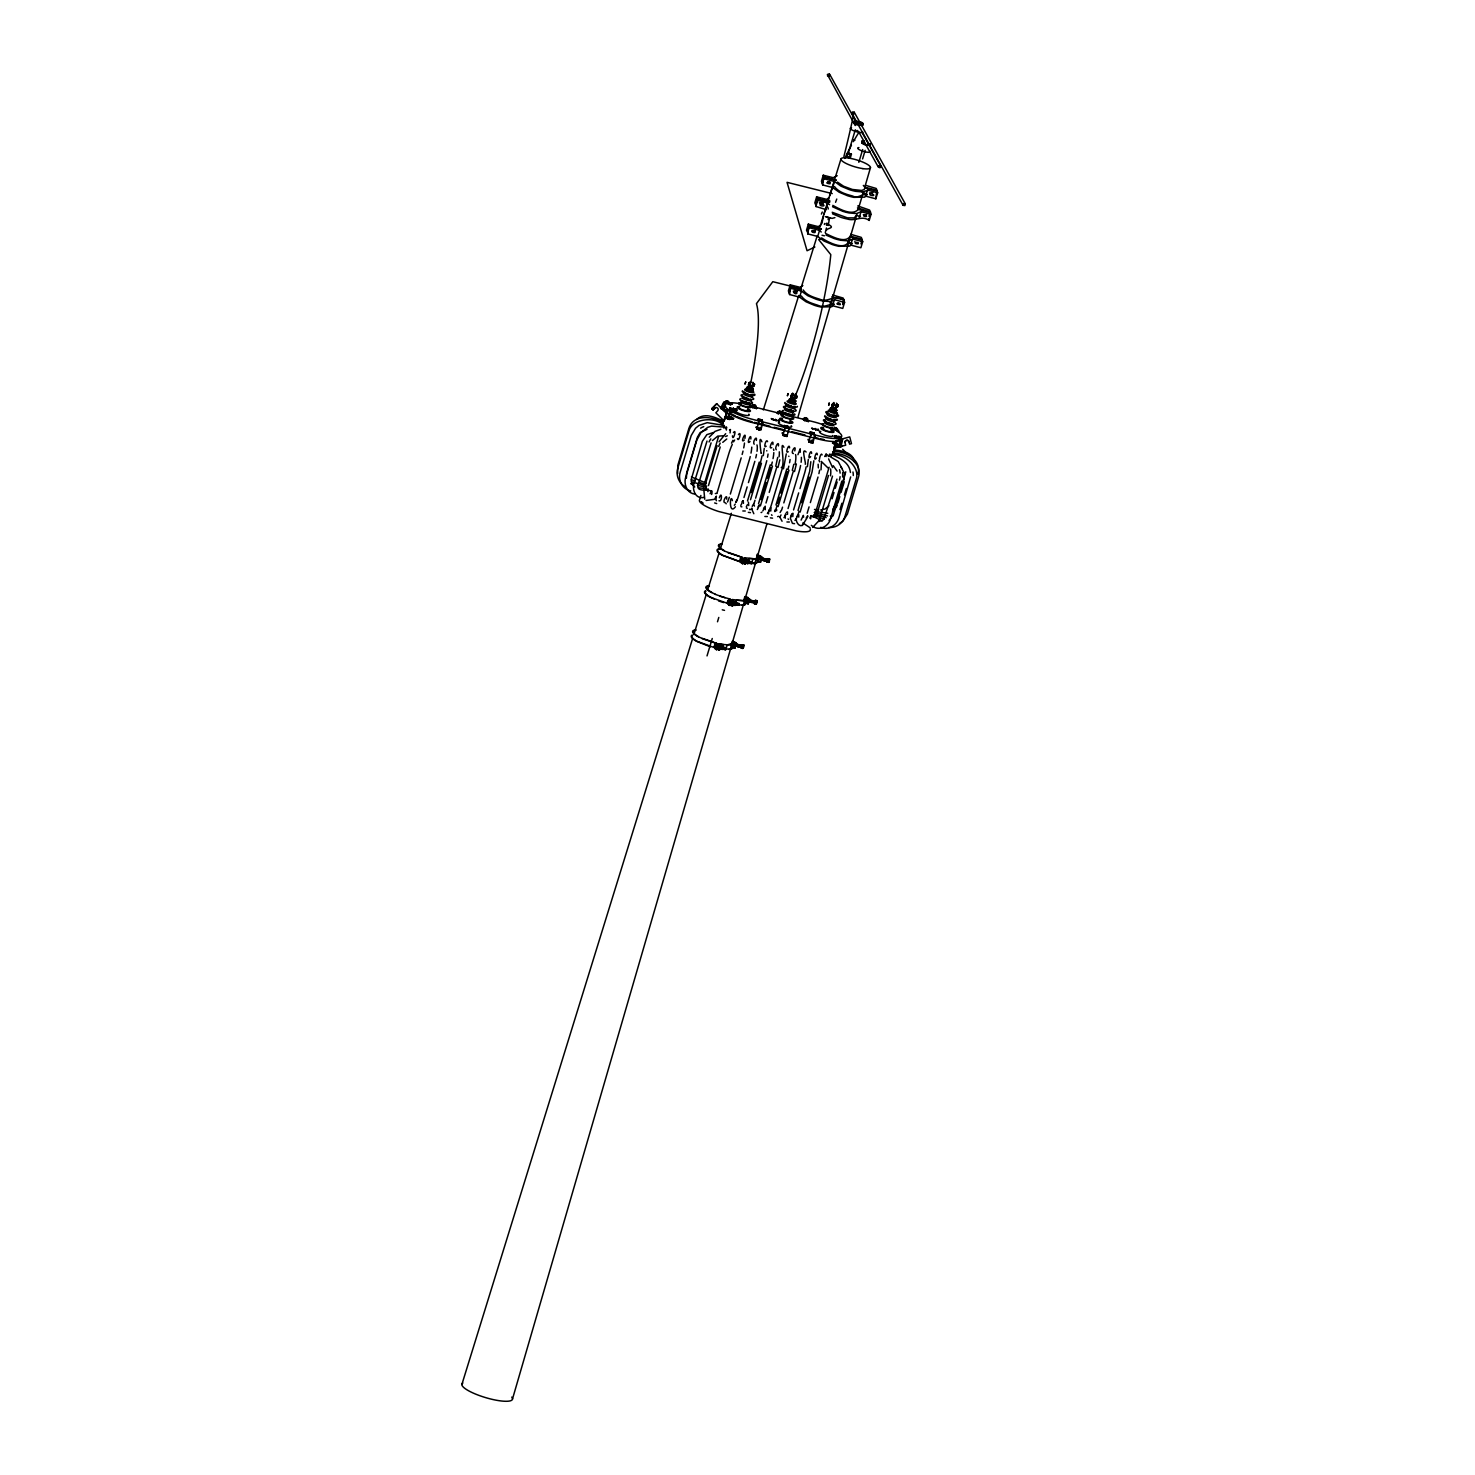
<?xml version="1.0" encoding="UTF-8"?>
<svg xmlns="http://www.w3.org/2000/svg" width="1475" height="1475" viewBox="0 0 1475 1475"><rect width="100%" height="100%" fill="white"/><g stroke="black" fill="none" stroke-linecap="round" stroke-linejoin="round"><path stroke-width="1.5" d="M807.876 516.674L807.636 515.697L806.198 518.057M818.33 467.888L818.127 464.238M821.409 214.059L822.276 212.031M821.446 462.597L821.022 469.824M826.387 225.03L826.682 224.643M828.415 218.005L828.12 219.572M848.291 153.197L851.425 154.193L850.319 157.88L846.558 156.682L847.664 152.994L850.798 153.99L848.291 153.197L855.316 129.782M748.894 382.984L750.296 382.67L749.355 385.989L748.433 384.643M748.433 385.749L749.355 382.431M752.877 383.316L753.799 383.555L752.877 386.856L751.955 386.634L752.803 384.33M752.877 386.856L753.799 383.555M842.631 477.052L842.686 472.608M715.283 646.4C715.891 644.114 715.965 649.701 715.449 644.944L713.937 646.953L716.684 649.737L718.767 643.874L720.722 647.101M716.315 646.271C716.223 649.018 714.951 645.773 715.062 645.386L714.601 644.759M715.854 646.732L716.776 647.802M716.186 647.617L715.799 647.046M716.481 645.976L716.481 647.193L716.758 645.903M717.108 647.783L716.444 647.341M717.274 646.769L717.458 647.894L716.776 646.935M718.472 647.967L717.883 647.175M719.339 647.451L717.975 645.903L717.753 647.47M718.233 648.06L719.487 646.105M719.818 647.322C722.234 649.479 716.758 647.525 718.141 646.142M718.823 646.64L718.602 647.654L718.436 646.234M718.638 648.207L719.597 647.488M719.284 646.308L718.897 648.06M720.187 647.636L719.099 647.875M722.897 425.593C717.772 416.503 691.369 417.517 688.696 431.88L677.707 468.497C675.679 475.429 678.924 483.228 685.211 486.75M719.597 647.543L720.279 646.437M720.851 648.668L721.404 647.396M720.113 647.838L721.275 648.76L721.939 646.788C726.474 647.248 721.92 649.94 724.538 647.654M722.99 647.838L719.136 646.622M721.201 648.723L723.285 648.963L721.883 648.023M722.271 648.539L722.252 647.599M723.967 647.47L722.16 646.824L722.4 647.746M722.197 648.908C723.303 644.483 721.994 651.286 721.238 648.41M722.695 648.465C724.741 647.009 722.381 650.53 722.639 646.953M722.879 648.355L723.063 647.046M724.17 648.834C726.253 647.857 722.547 650.788 723.414 647.931M724.133 647.691L725.092 649.608L725.663 647.728M725.036 649.572L723.875 648.853M724.317 649.387L724.704 647.396M726.087 648.963L725.128 647.488L724.52 648.226M725.866 649.479L724.926 649.221M724.999 648.834L725.184 647.525L724.686 648.687M725.184 649.572L726.198 648.521M725.239 647.746L725.423 648.926M728.392 602.132L729.314 601.394L727.857 600.528L727.193 602.74L729.959 605.524L728.171 603.902L728.963 598.924L728.152 603.883M729.959 602.408L728.779 602.372M730.531 602.538L729.867 603.496L729.535 602.298M729.461 602.574L727.857 600.528M732.116 603.33C732.577 600.196 730.217 605.1 729.148 601.947M730.899 602.906L729.609 603.128L730.014 601.505M730.457 601.984L730.236 603.552M731.139 602.113L731.084 603.183L731.6 601.745M731.692 602.519L731.231 603.754M732.227 602.925C732.614 599.458 732.19 605.819 733.739 603.883M732.964 604.326L733.517 604.105M733.149 602.703L733.942 601.431L732.651 606.022M733.075 603.109L732.817 602.132L733.942 603.293M737.832 605.156C738.533 600.528 730.623 606.409 736.191 601.911L735.564 604.603L734.697 603.957L735.546 605.34L736.302 602.796L735.214 602.556L734.624 604.51L734.366 603.386M733.997 602.888L733.186 602.095L731.913 605.912M734.697 602.943L734.55 603.699M735.841 603.515L735.14 604.51L736.191 601.911M735.343 604.289L735.675 603.459M738.053 646.603C737.629 643.192 738.477 647.82 735.914 643.764C735.546 647.47 740.985 647.525 738.643 644.667M735.988 646.142L736.154 643.911M735.398 604.529L736.523 603.662M735.933 645.497C736.099 645.331 736.338 645.331 736.265 644.981M737.998 603.515C737.518 606.852 735.324 602.814 739.159 603.478M737.021 646.363L736.302 645.368M737.574 644.87L736.836 646.234L737.463 644.391M736.707 644.815L738.496 644.649L738.588 646.253M738.201 604.105L737.168 605.082L737.187 603.017M737.998 645.958L736.744 646.05L737.279 644.815M738.053 604.658L738.403 604.916M738.237 603.828L738.201 605.156M739.288 604.953L738.809 604.178M738.016 644.741L738.864 644.686C742.367 644.354 738.403 648.502 738.367 645.829M738.496 646.695L739.381 644.852L740.192 647.119M738.496 645.202L737.979 644.483M738.459 603.847L738.662 604.953L738.735 603.386M739.639 645.663L739.086 646.824M742.017 645.792C739.159 647.507 739.731 644.649 738.293 646.529M740.118 647.064L740.173 645.257L741.206 646.511M739.676 645.46L739.86 646.695M741.058 561.403L741.04 559.947M739.971 646.456L741.778 646.972M742.017 561.164L741.132 561.44L741.427 559.799M740.432 646.29L741.556 647.212L741.925 646.124M740.911 560.371L741.556 561.533L741.925 559.541M740.671 645.423L740.561 647.156M745.428 562.657L746.534 560.942L744.58 557.882L742.589 563.763L739.731 560.961L740.395 558.767L742.146 559.615L741.814 561.385M741.353 645.903L743.824 644.907L742.644 647.599C739.86 648.816 742.349 643.874 741.372 646.271M743.271 560.611L743.142 561.772M742.515 561.09C742.257 560.795 744.34 559.928 744.986 561.828M742.017 645.976L740.634 645.091L741.704 646.124M743.547 560.463L742.902 561.791M745.299 561.809L743.695 561.182M745.225 561.035L746.221 560.131M746.184 562.233L745.723 561.164M746.055 562.344L746.184 560.482L745.207 562.012M748.046 562.325L747.327 561.717M748.433 561.957L747.456 560.777M747.346 561.514L748.71 560.15L748.913 561.293M749.06 561.237L748.507 562.934L748.821 561.035C745.041 559.597 747.843 566.216 748.526 562.215M747.954 560.832L748.894 562.51M749.872 601.21C747.29 602.482 750.535 599.864 748.802 600.325C750.591 602.095 749.908 601.929 748.894 599.735M749.374 562.418L748.784 562.325M749.355 562.676L750.13 563.413M749.577 561.237L750.185 561.459M749.632 562.049C750.775 563.137 751.162 562.676 756.767 562.915M749.558 601.984C749.005 598.721 752.49 602.021 749.779 601.911M750.406 600.952L749.282 599.514L749.263 601.192M750.332 561.662L749.779 563.21L751.015 562.989M749.337 561.385L749.945 562.657M749.374 599.569L749.816 600.823M757.099 600.694L755.126 600.509L757.099 600.694L755.901 603.386C748.636 597.209 754.241 606.262 749.429 599.698M750.904 562.325L751.494 562.878M750.517 600.933L750.738 602.261L754.444 602.63M751.457 561.735L751.052 563.358M751.9 600.436L751.881 601.782M752.563 600.841L754.297 602.206M753.522 601.21C751.918 604.031 753.725 599.735 754.979 601.911M753.946 601.745C752.969 600.62 752.416 603.588 752.029 600.915M752.711 601.892L753.153 600.86L753.043 602.132M754.204 600.933L753.596 602.095L754.96 602.888M754.942 602.132L754.721 601.081L755.071 602.427M761.948 557.937C761.745 563.579 758.924 555.743 761.893 558.896M760.971 558.914C761.321 556.001 760.455 561.44 761.967 559.412M767.719 560.131C766.115 562.528 763.589 556.997 762.225 559.689M761.063 559.726L762.372 558.214M762.962 558.343L762.815 560.371L762.206 558.619M763.405 558.841L762.391 559.449M764.308 560.445C765.23 555.116 767.996 564.206 763.054 559.172M763.11 560.445L763.847 558.546M763.165 560.279C765.304 562.307 764.732 556.72 764.4 560.021M765.986 561.127C767.996 557.771 765.949 562.971 765.341 560.113M764.843 559.56C765.378 559.965 765.728 560.279 762.888 558.306M765.267 560.684L766.263 559.228M765.322 558.878L764.88 560.832L765.064 559.541M765.765 559.541L765.562 560.537M767.83 559.633L766.207 561.145M766.041 559.818L767.811 559.799M767.811 559.984L767.037 561.072L768.973 562.344L769.618 558.933L767.645 558.748L766.392 560.408M766.742 561.127L767.387 559.338L767.092 561.348M794.435 397.642L795.172 395.3L794.453 397.42M795.375 397.642L795.744 396.111M835.606 406.639L836.325 404.537L835.643 406.363M717.458 645.054C719.8 643.377 701.86 638.712 698.025 636.647A21.258 4.923 16.7 0 1 693.434 630.433L695.518 629.825M728.742 603.883L730.088 599.145L731.434 600.989M743.253 559.062C745.447 557.384 727.747 552.83 723.819 550.654A21.258 4.923 16.7 0 1 719.228 544.441L721.312 543.832M768.438 512.231L768.586 513.89M776.643 510.793L776.624 509.52M789.586 447.865C789.328 441.855 784.479 454.65 788.258 451.737M806.124 451.995C800.501 446.243 806.659 465.104 805.258 464.256M811.637 453.378C811.01 447.017 806.641 461.804 810.66 456.605M748.544 384.496L749.097 382.892M750.203 383.629L749.503 385.639L749.355 383.555M824.341 519.163L813.758 515.254L813.555 516.748M828.895 527.478C835.993 528.087 842.87 523.33 844.935 516.545L855.924 479.91C861.437 466.248 841.303 451.94 832.029 455.185M817.353 454.761C816.744 448.474 812.412 463.242 816.376 457.988M790.821 397.31L790.932 396.001C793.237 400.02 792.776 390.248 791.743 397.549L790.821 397.31L791.835 394.175L792.757 394.415L791.743 397.549M796.279 395.282L794.951 395.3L796.279 395.282L795.67 398.176L794.343 398.195L794.435 396.867M794.343 398.195L795.338 395.06M795.265 398.434L795.375 397.107M831.974 406.547L832.582 403.652L833.91 403.634C833.762 407.819 831.181 407.174 832.988 403.394M836.399 405.607L837.431 404.519C838.242 407.266 834.297 409.036 836.399 405.607L837.339 405.828L836.436 407.653M829.651 455.001L828.286 456.549M732.448 435.844C732.762 442.426 737.279 427.768 733.425 432.617M752.029 385.62L752.803 384.274M803.617 517.117L803.34 515.383L801.109 520.122M819.528 459.26C819.307 458.006 821.317 451.995 822.147 454.853M758.795 421.979L758.224 418.974L762.151 419.969L762.612 423.546M764.253 448.382L763.312 455.683M784.774 428.469L784.184 425.464L788.129 426.441L788.701 429.446M786.286 453.876L783.483 468.792M808.337 459.389L807.397 466.69M810.734 434.941L810.162 431.954L814.089 432.931L814.661 435.936M813.85 460.772L812.061 471.945L800.132 512.102M703.87 489.921L704.737 499.232M715.652 647.378L715.854 645.976M716.887 646.456L715.393 645.644M718.012 646.013L717.458 647.064L717.145 645.884M719.302 646.677L720.261 646.622M721.976 647.599L722.916 646.124L722.566 648.207M724.114 648.889L724.538 648.982M730.402 602.224L729.535 603.367M730.623 602.906L731.028 602.04M731.453 603.349L731.268 602.427M731.877 603.441C731.397 601.394 733.352 601.597 732.577 603.496M731.342 603.607L732.577 602.556M733.72 602.224L733.517 603.201M735.582 602.98L735.288 604.584M735.158 603.791L736.136 604.142M736.855 604.178L736.172 604.326M737.389 604.676L736.799 603.662M739.362 603.976L739.141 604.99M745.908 560.058L745.889 561.735L745.41 560.26M736.523 645.792L736.928 644.409M746.313 560.168L746.073 561.293L746 560.113M747.659 562.731L746.166 562.547L746.35 561.127M746.405 561.809L747.456 562.528M738.293 646.032L737.316 646.419M746.922 561.422L745.317 558.122M749.023 563.008L749.3 561.698M748.931 562.878L749.116 562.657M740.985 646.179L741.003 647.267L741.612 646.548M749.908 562.915L750.148 561.901M743.566 646.492L743.105 647.562L743.529 646.714M751.199 601.579C751.623 599.975 754.794 602.021 753.854 602.169M751.015 600.233C751.715 603.349 750.978 600.472 752.287 600.731M753.319 602.372L754.85 602.095M760.344 558.398L761.266 557.679L760.473 558.712M762.483 559.025L763.183 558.38L762.962 560.426M762.778 559.099L763.773 558.509M766.521 560.371L767.037 559.228M767.627 559.357L765.875 560.979L767.35 560.777M836.767 199.051L835.569 202.296M761.174 453.249C761.377 455.277 757.91 432.175 761.893 441.781M832.619 451.627C843.7 450.465 862.525 459.26 857.749 474.102M758.758 422.256L758.224 418.974M777.712 457.379L775.758 466.248M784.977 428.119L784.663 429.557M788.922 429.096L788.609 430.534M826.442 227.998L825.244 232.792M810.623 435.531L810.955 434.59M814.882 435.586L813.057 442.094M829.651 200.397L829.688 201.688L817.482 198.701L816.634 196.839L826.608 199.328L829.282 197.521M833.283 404.74C833.522 406.289 833.781 405.348 833.246 404.814M726.659 499.14C727.691 492.078 721.459 502.957 725.092 502.662M732.411 500.597C730.07 491.673 728.503 516.305 735.435 506.736M750.867 439.034C751.402 430.811 745.539 446.519 750.038 441.467M743.437 503.344L743.197 500.707M756.38 440.417C757.32 434.277 752.066 442.113 754.204 444.252M754.462 506.091L753.596 503.768M772.918 444.547C773.785 436.858 767.553 450.225 771.72 447.607M778.431 445.911C779.372 439.79 774.117 447.607 776.256 449.764M783.944 447.294C779.113 438.278 785.954 466.248 781.271 467.63M787.521 514.351L787.503 511.899L786.304 512.489M796.353 518.37C795.467 521.578 799.229 527.405 802.511 525.247M798.749 517.117L798.749 514.664M850.669 476.923L838.962 517.614C836.915 525.211 828.268 530.797 820.708 527.331M791.024 395.927L790.987 397.015L791.301 394.987M837.228 405.902L837.099 404.924M716.868 647.433L717.145 646.456M720.556 647.119L719.616 648.631M721.091 647.617L721.404 646.05L722.916 646.124M745.447 561.293L745.686 560.223L746.534 560.942M746.442 562.602L747.198 560.058L748.71 560.15M750.167 562.086L750.24 563.266M735.306 645.368L735.656 643.69L732.983 642.528L730.973 648.908L728.945 649.479M738.09 645.257L737.758 646.548M738.68 645.386L737.832 646.585M739.86 645.663L739.491 646.843M749.816 601.321L749.595 600.565M741.261 646.695L741.206 648.152L741.851 644.722M750.978 602.224L750.996 600.546M742.644 647.599L743.824 644.907M752.527 601.302L752.674 602.242M761.93 559.799L762.409 558.951M754.518 602.464L754.481 603.92L755.55 600.343M755.901 603.386L756.675 600.86M766.797 559.209L767.055 560.703M767.24 560.979L767 562.159L768.069 558.582M838.372 431.935L838.04 430.811L830.646 428.948M838.925 431.972L838.39 430.128L830.867 428.248M789.494 398.914L793.495 400.905L794.951 400.167M826.092 456.586L826.092 454.134L824.672 456.512M836.602 410.105L830.886 408.022M704.737 484.372L699.095 482.214M707.889 491.617L708.074 488.852L707.392 489.552M723.211 422.809C713.033 416.374 693.471 413.498 688.825 428.617L677.836 465.252L677.652 473.696M726.364 430.055L726.548 427.289L711.522 426.127L707.631 427.363L700.957 432.599L696.845 440.103L685.857 476.72C683.441 483.56 686.631 493.074 694.614 494.033M779.851 459.813L777.989 467.428M793.79 464.312L792.296 470.377M796.371 463.943L794.509 471.558M810.881 435.051L810.642 436.047M814.808 436.047L814.569 437.024M828.489 475.466L816.099 516.766M832.49 476.13L819.215 520.362L812.651 527.442M723.93 428.192L724.336 425.464L707.226 422.661L699.003 425.427L695.555 428.229L691.203 435.549L680.196 472.221C677.652 480.057 682.483 489.387 690.779 490.935M744.912 438.444C746.627 428.635 739.381 444.639 744.285 440.029M826.645 230.063C827.014 227.906 837.505 228.164 826.147 223.573M748.728 505.575L748.415 502.127M765.267 509.705L765.23 506.202L763.552 508.377M768.567 511.419L769.065 509.742M770.761 511.069L770.964 507.769L769.766 508.359M794.748 450.889C796.869 442.703 789.586 453.231 793.403 453.581M800.261 452.272L800.243 448.787L797.92 454.706M785.106 515.549L785.603 513.872M790.618 516.932L791.448 514.498M792.812 516.582L793.015 513.263L791.798 513.872M718.325 646.788L718.196 647.949M743.271 561.09L746.11 560.85M732.854 603.33L733.333 602.464M732.891 604.418L733.37 603.164L732.854 604.142M747.641 563.727L746.663 561.385M746.829 561.846L746.811 562.547M735.306 645.183L735.675 644.096M761.432 558.988L761.082 560.187M739.141 646.05L738.938 644.722M762.28 559.467L762.335 558.527M740.321 646.308L740.763 645.276M711.614 494.475C715.375 485.183 691.628 496.633 699.316 481.329L711.097 442.869M730.07 432.913L730.457 429.502L729.48 429.981M762.63 424.044L761.948 420.67M810.66 518.831L811.084 515.642L809.83 518.094M751.955 386.634L753.799 384.662M746.405 560.482L745.188 564.261L743.916 562.805M832.896 453.415C844.087 452.419 863.17 462.413 858.413 477.365L847.424 514.001L842.926 521.099L839.33 523.625M826.682 224.089L826.959 223.075M512.507 1398.964L755.44 563.303M756.73 558.878L767.018 523.514M797.864 417.388L856.993 214.004M832.785 205.375C839.441 209.063 852.495 216.272 858.192 209.45L863.428 191.898M864.7 187.473L870.49 167.578M722.529 407.395L720.593 408.52L726.106 410.732M726.161 409.958L722.123 408.335L723.948 402.767L730.475 404.777L732.393 403.652C725.718 403.247 726.013 398.176 728.429 402.601L727.212 402.472L728.687 401.753M726.161 401.089L726.05 400.702M727.249 400.831L725.792 401.55M724.704 410.843L726.142 410.197L723.395 410.308L724.704 410.843L724.336 409.663M728.576 401.366L728.429 402.601M700.883 495.471L699.574 499.822A23.158 5.365 16.7 0 0 718.675 511.493L796.611 530.963A23.158 5.365 16.7 0 0 810.181 528.898M703.501 486.768L718.509 436.692M722.437 423.638L723.746 419.287M727.341 418.033L724.76 416.54M704.773 486.142L717.145 445.69M714.785 408.151A2.028 1.936 -24.3 0 1 717.532 408.022A2.028 1.936 -24.3 0 1 717.753 410.677L715.854 412.797L724.17 420.965L726.345 413.148M725.884 416.614L728.115 410.622L735.988 411.599L733.407 410.105L727.636 410.253L724.17 420.965M730.475 404.777L732.393 403.652M729.59 410.087L730.955 409.312L732.337 411.101L729.848 410.511L735.988 411.599M729.83 419.472L729.793 418.255L729.83 419.472L727.341 418.882L729.609 412.539L731.397 411.285A26.292 6.103 16.7 0 0 753.209 419.527L819.731 436.158A26.292 6.103 16.7 0 0 836.528 430.737M729.848 409.239L729.848 410.511A26.292 6.103 16.7 0 1 740.321 403.726A4.775 1.106 16.7 0 1 741.188 403.486M730.623 410.345C733.425 411.267 728.207 410.658 730.955 409.312M708.461 485.607L720.206 446.999M728.724 419.398L729.074 418.144M731.231 411.027L732.596 410.253M735.785 412.299L730.457 412.281L728.447 418.107L733.333 419.158L730.973 416.964L733.868 418.476M749.466 386.892L750.683 382.836M753.264 383.482L751.513 386.782M752.748 405.459L755.513 405.256L755.44 406.51L752.748 405.459L755.44 406.51M752.932 405.883L753.006 404.629M755.587 406.307L756.491 408.593L752.545 407.616L751.9 405.09L751.199 406.455M802.842 285.523L800.169 287.33L790.213 284.841L788.388 290.888L789.586 294.539L799.597 297.157L806.069 301.803L814.329 305.288A12.962 3.005 16.7 0 0 820.837 307.003L831.789 306.745L834.573 299.757L844.585 302.375L842.778 308.423L832.767 305.804M820.948 224.845L818.275 226.634L808.318 224.145L806.512 230.192L807.36 232.073M816.634 196.839L814.827 202.886L815.675 204.748L817.482 198.701M823.271 175.212L821.446 181.259L822.294 183.14L824.119 177.092L823.271 175.212L833.228 177.701L837.21 175.709M754.352 406.233L753.375 405.754L755.698 405.662M789.014 292.751L791.043 286.703L790.213 284.841M808.318 224.145L809.167 226.025L807.692 233.861L817.703 236.461L824.175 241.126L832.435 244.61A12.962 3.005 16.7 0 0 838.962 246.307L849.913 246.067L852.697 239.079L862.709 241.697L860.884 247.745L850.891 245.127M829.669 202.149L817.279 198.701L816.025 206.537L826.572 209.745M836.214 180.3L823.898 177.092L822.091 183.121L822.644 184.928L832.656 187.546L839.128 192.192L847.388 195.677A12.962 3.005 16.7 0 0 853.914 197.373L864.866 197.134L867.65 190.146L877.662 192.764L875.837 198.812L865.825 196.193M789.586 294.539L790.84 286.703L801.091 289.377M807.692 233.861L808.945 226.007L821.262 229.233M816.025 206.537L817.279 198.701M822.644 184.928L823.898 177.092M730.328 494.07L741.188 457.858M758.611 422.864L756.97 428.727L759.035 429.428L758.003 428.985M759.736 419.508L762.428 420.559L761.008 421.297L759.736 419.508L762.243 420.135M760.233 427.178L760.989 430.036L757.062 429.041L756.085 426.902L757.154 429.133L759.662 429.76L759.699 428.58L759.662 429.76M759.478 420.357L761.801 420.246L760.805 419.785M758.5 429.667L759.902 428.985M762.151 419.969L760.639 420.467M799.597 297.157L801.404 291.11L791.393 288.492M817.703 236.461L819.528 230.413L809.517 227.814M826.018 209.155L827.844 203.107L817.832 200.489M832.656 187.546L834.463 181.499L824.451 178.881M761.118 429.114L762.538 423.841M857.915 124.84C850.909 124.767 856.44 116.986 858.284 123.605L859.077 125.154M854.043 122.812L854.652 121.079M854.357 123.181L854.375 121.282M855.205 120.968L854.007 122.499M854.965 123.587L854.726 121.946M855.647 122.222L856.016 120.987M855.795 124.029L855.334 122.37M743.972 497.536L747.161 486.879M748.433 482.62L754.831 461.325M856.625 122.351L856.993 121.116M856.809 124.453L856.164 122.794M847.277 157.327L847.664 152.994M849.158 157.936L850.264 154.248L851.425 154.193M860.367 122.056C866.415 123.365 859.464 126.537 859.261 121.669L860.017 123.292L858.892 122.904M759.238 462.117L747.493 500.965M861.013 123.716L861.382 122.48M860.183 125.393L861.529 124.287M751.402 492.521L760.344 462.708A13.607 2.618 -76 0 0 762.022 455.867M861.16 125.522L862.82 123.328M861.972 125.541L862.893 124.213M750.517 499.712L761.45 463.298M862.525 125.43L863.133 123.697M778.708 411.949L781.473 411.728L781.418 413L778.911 412.373L780.128 411.212M778.911 412.373L778.966 411.101M707.023 655.914L712.259 638.491M717.495 621.786L718.804 617.435M780.257 412.889L781.658 412.152M866.452 144.919C862.746 145.472 859.151 139.867 864.553 140.918M861.732 142.946L862.027 140.844M755.624 498.163L765.857 464.09A13.607 2.618 -76 0 0 766.779 460.679M781.473 411.728L781.418 413M862.322 143.352L862.101 141.711M863.152 143.794L862.691 142.135M858.837 162.324L862.672 149.547M864.166 144.218L863.52 142.559M718.122 645.11C715.209 639.32 712.241 649.092 716.684 649.737M719.911 548.516L717.827 549.124A21.258 4.923 16.7 0 0 722.418 555.337L740.008 561.809L741.427 557.144L743.953 559.228M865.29 144.605L864.534 142.983M692.715 635.356A20.484 4.738 16.7 0 0 697.14 641.348L714.711 647.746L716.112 643.063M705.29 590.885A21.258 4.923 16.7 0 0 709.881 597.098L727.968 603.515L730.088 599.145M717.735 550.415A20.484 4.738 16.7 0 0 722.934 555.356L740.505 561.754L741.98 557.108M714.914 648.115L716.315 643.45M742.478 563.745L740.708 562.141L742.109 557.458M713.937 646.953L715.191 647.912L715.91 645.589M728.134 603.57L729.166 601.321M739.731 560.961L740.985 561.938L741.704 559.597L740.395 558.767M770.245 464.865L758.519 503.712M715.467 648.097L716.887 643.413M862.598 158.931L865.18 150.339M791.411 397.476L792.628 393.419M761.137 499.527L766.244 482.491M767.535 478.232L770.724 467.593M715.633 649.111L717.385 645.589M730.66 601.376L729.388 605.34M741.427 563.118L743.197 559.597M794.103 398.969L791.872 398.49L793.108 394.489M730.107 605.451L732.043 599.643L733.241 601.265M784.792 428.211L784.184 425.464M772.476 466.045L760.399 505.925M868.535 145.287L868.904 144.052C872.02 143.112 869.549 146.468 867.558 145.158M869.328 145.287L869.697 144.071M784.571 429.354L782.93 435.217L784.092 435.309M785.696 425.998L788.388 427.031L786.986 427.787L785.696 425.998L788.203 426.625M869.881 145.195L870.25 143.978M720.703 645.718L719.302 650.291L719.56 646.714M745.115 564.317L745.723 560.334M783.354 434.848L785.64 436.25L783.17 434.443L784.331 434.535M794.472 399.19L795.689 395.134M788.129 426.441L786.488 427.105L786.857 426.091M784.7 435.383L784.368 435.936M786.986 427.787L787.134 426.717M718.528 650.106L717.403 648.428L721.828 649.184L723.229 644.501L730.973 645.073L733.665 642.842M748.083 561.643L749.023 558.527L756.159 558.822L758.924 556.517L761.377 557.015L759.975 561.698M766.004 503.03L767.922 496.651M769.212 492.392L776.864 466.837M788.498 430.331L786.968 436.526L783.041 435.531L782.266 432.673L783.243 434.83M751.31 563.727L753.043 558.914M821.557 237.899C828.342 242.49 847.738 252.52 849.25 238.71M782.377 468.22L771.517 504.413A13.607 2.618 -76 0 1 770.485 507.566M743.935 599.698L744.857 596.582L747.843 597.43L748.839 598.776L747.438 603.459L745.41 603.017L746.811 598.334L749.706 599.163L748.304 603.847L745.778 603.275M754.758 563.505L757.394 554.821L758.353 555.208M859.206 217.802L861.013 211.755L871.024 214.373L869.217 220.42C861.769 215 855.168 221.674 847.277 219.001A12.962 3.005 16.7 0 1 840.768 217.286L832.49 213.801M731.877 642.51L731.084 645.681L732.577 641.017L736.431 643.395L735.029 648.06L732.43 647.488M744.359 601.45L745.612 596.73L749.706 599.163M758.943 557.2L757.542 561.883L760.823 562.086L762.243 557.403L758.371 555.024L756.952 559.892L757.283 554.194M744.414 601.653L745.834 596.803M742.22 605.266L744.23 604.676L746.811 598.334M757.228 561.348L758.722 556.628M730.973 648.908L732.928 642.602M745.483 602.095L746.203 598.389M732.135 647.23L733.536 642.547L735.582 643.008L734.163 647.691L731.618 647.193M757.929 561.237L759.33 556.573M733.905 642.823L731.655 649.147L718.362 648.742M747.18 598.61L744.93 604.934L735.085 604.971L736.504 600.288L743.621 600.583L746.424 598.979M758.058 561.533L759.717 556.831L762.243 557.403M746.866 601.579L747.751 598.592L748.397 599.458L746.903 598.408M775.997 505.003L786.783 468.995M777.675 503.657L779.593 497.278M780.865 493.019L787.263 471.723M778.081 506.589L788.996 470.175M804.686 418.439L806.087 417.702L807.378 419.49L804.871 418.863L807.378 419.49M804.871 418.863L804.944 417.591M807.36 419.582L808.411 421.573L804.483 420.578L803.912 418.144L803.23 419.637M806.217 419.379L807.636 418.642M842.778 303.961L843.995 299.923L843.147 298.061L832.564 294.963M860.939 243.928L862.138 239.89L849.858 236.682M869.217 215.958L870.434 211.921L869.586 210.058L857.712 205.928M842.815 304.606L844.032 300.587C834.463 292.511 829.3 303.629 819.307 299.075C813.499 297.249 806.641 295.295 803.138 289.911M869.254 216.604L870.471 212.584L858.192 209.45M876.482 192.985L875.837 198.812M783.815 502.901L793.403 470.967M810.162 431.954L810.752 434.701M788.056 508.543L798.915 472.332A13.607 2.618 -76 0 0 800.593 465.51M808.908 441.689L810.549 435.826M811.674 432.488L812.946 434.258L814.366 433.521L811.674 432.488L814.182 433.115M810.439 442.629L811.822 441.965L809.093 442.113L808.245 439.163L809.001 442.021L812.928 442.998L812.172 440.14L812.928 442.998M811.6 442.74L811.637 441.541M814.089 432.931L814.108 434.369M793.568 509.926L798.676 492.89M799.966 488.631L804.428 473.715A13.607 2.618 -76 0 0 806.106 466.874M798.03 510.498L809.664 471.428L810.826 461.693M801.644 502.772L809.296 477.218M834.832 407.801L833.025 407.708L834.26 403.726M835.643 408.409L836.841 404.371M807.157 513.263L809.074 506.865M810.347 502.606L818.017 477.052M835.034 428.322L837.265 429.76C837.689 426.644 832.195 428.598 837.523 428.912M835.883 427.953L837.265 429.76M835.256 429.151L836.417 428.838M837.358 444.971L836.03 446.003L838.556 446.667L840.326 439.716L834.463 436.194L836.178 435.77L842.668 438.997L841.248 445.542L839.533 445.948L840.953 439.402L834.463 436.194M832.84 443.256L840.603 445.284L832.84 443.256L839.976 446.925L841.69 446.519L841.248 445.542M834.242 436.895L836.178 435.77M834.555 442.832L841.69 446.519M836.196 440.564L833.91 448.16L845.71 445.21L844.972 442.408A2.01 1.917 -24.3 0 1 846.632 440.251A2.01 1.917 -24.3 0 1 848.918 441.615L849.6 444.159L851.481 443.662L849.729 436.913L836.196 440.564L834.002 448.363M813.868 516.822L814.661 514.203L826.166 517.651M832.564 454.466L833.117 452.641M814.089 517.301L829.116 467.243M833.025 454.171L836.952 441.117M838.685 436.397L838.538 437.633L838.685 436.397L841.211 437.061L839.847 438.167L841.322 437.448M836.03 446.003L836.159 444.823M841.063 438.296C836.804 436.028 841.69 439.753 839.883 436.526M837.284 446.335L838.777 445.892M839.976 446.925L841.912 445.8M841.1 443.588L841.893 439.034L835.956 436.489M836.97 479.098L823.824 519.347L822.183 520.749L811.084 515.642M832.103 498.827L834.002 492.502M835.274 488.299L837.155 481.975M841.819 481.145L830.849 517.743C829.171 526.575 818.422 532.051 811.324 525.321M845.783 471.816L836.749 501.961L832.73 509.539M837.911 502.938L839.81 496.614M841.082 492.41L844.235 481.883M840.013 509.576L841.912 503.252M844.438 494.844L846.337 488.52M461.878 1384.453L692.568 638.675M693.932 634.287L706.193 594.683M707.539 590.295L719.118 552.885M720.482 548.497L731.36 513.282M763.349 409.902L798.731 295.498M800.778 288.897L817.113 236.111M819.16 229.51L840.934 159.116M722.639 424.284L723.266 422.532M791.854 396.222L792.757 394.415M833.91 403.634L832.084 405.219M777.159 412.945L778.523 414.106L777.878 411.58L777.251 413.148M781.086 413.922L781.805 412.558L782.672 414.364M829.743 75.502L829.134 73.842L827.364 74.506L855.205 125.541M710.102 493.719L711.835 490.862M831.181 456.236L832.232 453.692M716.131 496.467L714.527 499.324L706.101 500.467M746.405 561.754L745.631 562.768M747.419 562.288L748.286 562.381M733.554 603.883L734.863 604.363M751.254 563.137L751.513 561.828M737.445 604.621L737.611 603.662M763.276 559.652L763.847 560.629M750.701 601.026L751.771 600.436M735.97 644.907L735.232 644.003M750.111 600.343L750.757 601.413M735.288 646.179L736.007 645.312M751.937 601.671L752.342 602.593M753.117 601.947L754.131 602.611M756.454 602.04L756.362 603.349L756.693 601.653M735.712 502.311L736.689 500.099M752.25 506.441L752.877 504.856M719.321 497.776C722.049 489.755 722.363 502.551 718.97 500.763M812.983 517.006L813.758 515.254M705.363 484.832L705.861 483.597M707.023 441.043L694.522 481.551C691.48 488.557 694.965 499.767 704.349 497.333M751.383 406.399L752.545 407.616M834.905 217.636L832.121 218.374L825.484 216.714M836.159 507.64L837.284 505.04M796.869 516.692L797.551 515.291M758.039 506.994L758.74 505.612M741.464 560.039L742.497 559.633M743.99 561.957L742.939 561.182M744.359 560.26L743.787 561.367M728.521 601.726L729.609 601.579M746.553 561.182L747.807 561.237M746.553 563.487L746.958 561.035M774.578 511.124L775.278 509.742M733.849 603.939L734.034 605.248L735.085 603.994M780.091 512.507L781.142 510.645M720.427 648.558L722.234 648.299M760.381 559.873L761.45 560.223M763.331 560.537L762.28 560.076L763.81 559.984M763.017 558.988L760.289 556.831M765.875 560.445L764.806 560.869M768.696 560.205L769.618 558.933M754.628 601.192L754.905 602.869M807.083 517.872L802.234 525.524M725.571 428.598L726.548 427.289M731.526 443.127L732.928 440.306M803.414 419.121L804.483 420.578M779.796 517.338L781.031 514.922M741.851 502.108L742.902 500.744M738.403 434.646C741.943 429.76 738.957 443.108 737.389 438.61M796.537 398.232L797.016 395.853L796.371 398.324M832.803 403.708L832.158 406.233L832.859 403.8M749.245 562.768L748.489 562.657M751.494 563.597L747.622 563.192M763.589 558.582L764.972 558.767M764.714 558.951L765.967 559.154L764.677 558.693M720.593 648.447L722.271 649.553M721.441 648.631L720.759 649.461M750.277 602.132L752.158 602.482M740.579 646.898L739.897 647.046M719.007 441.799L725.682 433.687M833.854 408.077L833.025 407.708M824.691 223.463L824.378 224.477M867.65 190.146L863.115 191.953L855.721 191.344A12.962 3.005 16.7 0 1 849.213 189.63L840.934 186.145L834.463 181.499M861.013 211.755L856.496 213.562L849.102 212.953A12.962 3.005 16.7 0 1 842.575 211.238L832.545 206.758M852.697 239.079L848.162 240.886L840.768 240.259A12.962 3.005 16.7 0 1 834.26 238.563L825.982 235.078M834.573 299.757L830.056 301.564L822.663 300.955A12.962 3.005 16.7 0 1 816.136 299.241L807.876 295.756L801.404 291.11M811.822 230.782C821.575 234.046 805.811 232.073 815.269 230.801M815.103 230.874L812.485 230.93M744.23 604.676L745.004 603.644M733.149 643.192L727.23 644.907L725.829 649.59L721.828 649.184M807.47 419.896L808.411 421.573M715.301 493.553L716.518 493.48M766.207 446.224C762.888 449.156 766.318 437.559 767.59 441.652M709.254 437.208L714.951 431.419L720.851 429.317M712.425 440.564L717.717 436.121L723.893 435.789M722.75 442.352L726.751 438.997M748.415 561.274L749.447 561.385M761.395 558.306L763.054 558.564M729.092 603.275L728.963 603.257M828.71 405.33L829.263 402.859L828.637 405.33M828.932 505.796L825.06 509.041L820.635 510M716.739 403.708L711.761 408.778L716.739 403.708L726.438 413.35M714.803 408.151L713.089 410.087L714.896 408.354M745.281 511.014L742.81 510.977M767.332 516.527L764.861 516.49M789.383 522.021L786.913 521.984M747.733 387.261L746.534 387.741L749.65 389.326L753.393 389.603L747.032 387.335L753.024 388.958M832.545 511.512L834.573 509.797M741.87 506.865L740.874 506.626M747.383 508.248L746.387 508.008M829.024 520.546L833.412 514.83L844.161 479.025L844.53 473.567L840.99 466.985M716.703 503.565L714.638 502.957M725.202 401.772L726.954 401.458M696.642 419.472C704.091 412.281 714.693 417.075 722.529 420.707M791.835 394.175L792.352 394.655M836.509 404.279L837.431 404.519M829.909 182.144C820.764 182.587 835.809 185.463 827.752 182.218M829.3 76.018L827.475 75.778M790.416 398.932C784.442 400.887 805.995 403.265 790.158 398.748M831.328 407.985C826.977 409.054 839.386 412.687 836.122 409.386M795.504 401.458L795.32 400.444M836.675 410.677L835.587 409.091L831.568 408.151L834.168 408.741M814.882 247.007L807.065 250.75L787.042 182.328L832.232 193.612M750.498 512.655L748.323 512.36M772.55 518.168L770.374 517.854M794.582 523.68L792.425 523.367L790.434 518.444M822.349 520.638L818.68 521.449M727.765 402.343L727.286 401.938M762.446 560.334L762.096 560.021M769.212 559.892L768.807 561.459M715.338 647.433L716.537 647.672M721.644 646.751L721.828 645.884M740.044 644.944L738.975 644.833M721.939 544.109L719.911 544.699A20.484 4.738 16.7 0 0 724.336 550.673M718.509 549.382L720.519 548.792M708.793 585.612L706.691 586.202A21.258 4.923 16.7 0 0 711.282 592.415L715.652 594.333M709.401 585.87L707.392 586.46A20.484 4.738 16.7 0 0 711.817 592.434M696.126 630.102L694.117 630.673A20.484 4.738 16.7 0 0 698.542 636.665M744.598 557.771L756.767 559.099L759.459 556.849M732.079 599.532L744.248 600.86L746.94 598.629M729.848 604.105L735.435 605.229M718.804 643.764L723.229 644.501M821.298 238.895L818.662 239.577L830.794 254.64A116.949 22.494 -76 0 1 794.712 397.162M722.123 408.335L723.856 407.93L726.456 402.085M832.472 443.108L834.186 442.684M829.835 182.199L827.936 182.162M857.878 242.472C849.6 243.504 865.069 245.127 854.615 241.808M839.773 303.168C831.052 303.518 846.042 306.302 837.874 303.094M827.788 513.282L815.03 511.419M747.106 387.243L747.309 388.367M706.986 429.299L700.109 432.599L697.38 437.264L686.631 473.033L686.41 478.195M747.161 388.884C745.502 390.211 753.891 392.258 751.734 390.119M749.226 390.746C741.556 387.925 753.153 394.341 751.457 391.059M780.754 412.742L779.943 412.262M857.731 130.63L856.735 130.537M847.424 156.811L849.6 157.733M773.453 419.066L771.591 419.306L774.43 420.154L771.222 418.513M830.333 516.213L832.933 515.844M789.752 400.518C787.466 401.993 798.233 404.371 794.195 401.587M830.904 409.755L831.255 410.88M789.733 398.895C789.309 399.946 787.429 401.108 791.337 402.306M846.558 156.682L847.701 156.645M713.439 432.525L706.838 434.646L702.358 441.32L691.13 479.817L691.886 484.15L694.762 486.99M835.2 415.323L833.781 415.212M747.29 388.663L746.073 388.921L746.885 389.787M701.27 501.703L702.967 503.141M829.614 217.599L828.212 225.491L826.479 224.421M751.42 387.409L749.964 386.505M790.028 401.495L788.83 401.624L794.398 403.081M831.181 410.714L829.983 410.843L835.551 412.299M831.9 408.003L830.148 408.317L831.31 409.46M831.144 409.571C825.908 410.05 839.773 414.143 835.348 410.806M727.581 416.743L730.973 416.964M724.557 417.259L730.752 417.665M733.333 419.158L727.341 418.882M837.081 445.1L837.855 445.616M814.477 509.447L818.717 509.815M785.438 426.847L787.521 427.584L786.488 427.105M836.233 429.502L835.551 428.985M723.524 409.128L724.723 409.276M838.427 437.227L839.644 437.374M835.919 445.598L837.118 445.745M699.15 487.856L705.843 488.594M751.42 389.75L753.19 389.75L752.785 388.699M786.747 426.257L787.152 426.367M744.064 562.731L755.366 563.763L758.058 561.533M719.671 644.04L723.58 644.759M867.927 143.923L868.904 144.052M824.433 235.779L822.017 235.262M754.628 405.385L754.407 405.348M733.02 599.827L733.942 601.431M833.559 449.875C841.653 450.631 852.716 452.143 854.597 461.841M697.38 485.367L705.861 487.027M791.393 410.05L789.549 409.608M750.13 391.004L752.969 391.004L751.494 389.806M792.702 398.232L791.872 398.49M820.174 438.702L824.046 439.532M767.645 558.748L769.194 559.08M768.198 559.467L769.747 559.818M767.922 560.887L769.471 561.237M767 562.159L768.973 562.344M747.198 560.058L748.286 560.297M748.562 562.454L747.475 562.215L747.622 559.91M746.977 563.321L748.065 563.561M755.661 601.247L757.21 601.579M755.384 602.648L756.933 602.998M754.905 603.773L756.454 604.123M754.481 603.92L756.03 604.271M734.679 601.818L735.748 602.077M727.193 602.74L728.521 603.552M734.458 605.082L735.546 605.34M734.034 605.248L735.103 605.487M728.908 604.879L730.309 605.027M735.066 642.326L736.007 642.787M733.628 642.621L736.431 643.395M742.386 645.46L743.935 645.81M742.128 646.88L743.677 647.23M741.63 647.986L743.179 648.336M741.206 648.152L742.755 648.502M719.966 645.497L719.523 644.096M721.404 646.05L722.492 646.29M792.204 402.417L794.324 401.864M833.357 411.636L835.477 411.101M732.448 641.183L735.582 643.008M814.218 512.599L827.53 515.9M853.619 140.014L854.873 140.328M824.119 177.092L836.343 180.153M867.079 194.313L862.303 192.266M870.434 211.921L857.491 207.846M809.167 226.025L821.409 229.067M849.858 236.184L862.101 239.245L861.271 237.364L850.669 234.285M848.033 242.232L852.126 243.246M793.919 286.961L772.808 281.688L756.435 303.666A105.333 20.373 -75.9 0 1 750.793 382.523M791.043 286.703L801.238 289.248M831.734 296.862L843.995 299.923M829.927 302.91L834.002 303.942M832.582 403.652L833.522 403.892M832.877 404.722L833.817 404.961M791.725 395.503L792.665 395.724M795.246 396.369L796.168 396.609M748.876 385.215L749.816 385.436M752.397 386.081L753.338 386.321M832.379 406.289L833.32 406.528M835.901 407.174L836.823 407.413M791.227 397.07L792.149 397.31M794.73 397.955L795.67 398.176M751.125 406.215L782.174 413.959M793.255 416.743L813.223 421.721A26.292 6.103 16.7 0 1 824.101 425.04M752.766 406.897L756.693 407.893M804.705 419.877L808.632 420.854M735.97 409.349L733.591 408.741L736.043 409.497M815.38 429.151L817.758 429.741M815.454 429.299L817.832 429.907M775.758 420.062L778.21 420.799M783.981 426.183L787.908 427.16L788.719 429.207M754.315 422.311L769.747 426.183M774.154 427.271L782.967 429.483M791.798 431.677L805.018 434.977M813.831 437.19L818.238 438.296M757.081 427.916L761.026 428.912M783.059 434.406L786.986 435.383M809.019 440.896L812.946 441.873M757.191 428.137L761.211 429.317M783.151 434.609L787.171 435.807M809.111 441.099L813.149 442.297M722.252 609.802L724.52 610.355M691.443 481.901L704.81 485.275M741.427 557.144L727.802 552.627M719.984 596.25L729.369 598.85M715.615 643.118L702.008 638.601M867.079 194.866C862.469 192.672 858.597 199.402 852.347 195.935C845.913 194.239 838.593 192.156 834.481 186.569M860.46 216.493L856.348 215.424L854.246 217.894L847.424 217.857L832.213 212.271M848.033 242.73L852.126 243.799M834.02 304.495C829.522 303.352 823.861 308.662 817.5 305.122C811.692 303.297 804.815 301.342 801.331 295.959M748.747 390.045L750.24 390.506M828.231 217.36L826.092 216.604M752.121 421.776L746.11 420.08A23.158 5.365 16.7 0 1 737.076 416.688M702.672 503.067L701.565 502.219M745.465 401.864L746.424 402.159M848.383 153.64L850.264 154.248M691.498 479.762L695.297 480.979M725.073 597.725L715.283 594.388M718.565 600.933L723.653 602.593M710.378 646.806L696.606 641.312A21.258 4.923 16.7 0 1 692.015 635.117M857.178 123.218L858.284 123.605M690.669 483.671L693.139 484.538M730.107 409.681L731.489 410.179M727.581 418.107L728.945 418.623L728.134 418.144M728.189 418.531L729.572 419.029M805.129 418.015L806.475 418.531M779.15 411.525L780.515 412.041M753.19 405.035L754.536 405.57M810.07 441.799L811.416 442.316M757.394 428.358L759.478 429.354M706.193 483.099L691.425 476.941M728.558 402.896L732.19 404.353M730.678 404.058L723.875 401.919L720.814 407.801M758.132 428.506L759.109 428.506M793.9 291.423L797.145 291.257M810.052 527.718L802.842 522.943M863.317 214.723C872.942 217.913 857.565 216.18 866.599 214.594M829.54 454.097C838.39 457.25 849.268 461.693 850.448 472.479M714.25 599.016L710.397 597.117A20.484 4.738 16.7 0 1 705.99 591.143M826.092 454.134L838.206 461.509L841.912 468.368M835.79 409.405L836.804 410.05M825.705 233.529C832.177 236.608 844.659 243.486 849.877 236.756M869.568 192.875C881.608 197.3 863.059 195.714 872.794 192.488M793.31 291.22L796.979 291.331M765.562 558.896L766.889 559.412M748.581 599.495L749.632 600.122M741.095 645.405L739.952 645.22M861.861 124.14L862.801 125.228M842.668 449.248L847.222 453.876M821.262 461.362L828.102 468.054M833.246 465.694L837.081 471.078M785.345 518.204L784.921 517.08M829.558 204.712L827.844 203.107M821.243 232.018L819.528 230.413M823.179 202.757C812.891 206.223 832.269 207.791 819.326 202.72M819.676 202.923L822.368 203.919L822.995 202.831M837.431 182.089L843.608 186.237L852.384 189.464L861.64 190.441L864.203 189.537L864.829 187.823L877.09 190.957L877.662 192.764M782.063 521.247L779.611 516.637M865.622 185.352L876.205 188.45L877.053 190.312L864.811 187.251L863.317 185.407M711.651 408.575L713.089 410.087M854.246 112.211L852.403 111.971L852.071 113.741L903.087 205.32L904.913 205.578L905.263 203.79L854.246 112.211L853.896 113.999L852.071 113.741M880.667 165.827C875.8 164.02 880.815 170.934 880.667 165.827L861.806 131.976M905.263 203.79L903.438 203.55L903.087 205.32M828.6 458.891L832.582 467.538M760.362 555.669L761.377 557.015M743.16 562.565L744.322 564.132M746.958 602.04L748.304 603.847M746.442 602.113L747.438 603.459M729.572 599.219L730.733 600.823M731.397 604.566L732.485 606.041L730.641 604.326M733.702 646.253L735.029 648.06M733.167 646.327L734.163 647.691M718.122 648.779L719.228 650.272M826.406 416.817L826.645 417.167A4.775 1.106 16.7 0 0 831.347 419.25M825.226 420.91L825.189 420.873A4.775 1.106 16.7 0 1 825.226 420.559M786.47 403.542L786.71 403.892A4.775 1.106 16.7 0 0 791.411 405.975M785.253 407.598L785.493 407.948A4.775 1.106 16.7 0 0 786.857 408.815M828.323 208.952L827.752 207.053M829.651 74.248L856.256 122.019M858.524 131.515L878.492 167.357M836.472 403.117L836.897 404.039M833.891 402.472L834.315 403.394M835.108 407.672L835.532 408.593M832.527 407.026L832.933 407.948M813.887 433.65L814.698 435.678M795.32 393.88L795.726 394.802M792.739 393.235L793.144 394.157M791.356 397.789L791.78 398.711M752.877 382.228L753.301 383.15M750.296 381.583L750.72 382.504M748.931 386.137L749.355 387.058M755.698 406.86L756.491 408.593M752.047 509.76L753.836 513.724M743.972 560.242L744.027 562.067M731.895 603.81L731.028 603.625M738.182 644.833L736.099 643.782M719.671 646.29L718.823 646.105M788.793 456.181L788.867 456.457M766.742 450.668L766.816 450.944M870.471 212.584L871.024 214.373M868.646 218.632L869.217 220.42M862.138 239.89L862.709 241.697M844.032 300.587L844.585 302.375M744.027 391.668L744.064 391.981A4.775 1.106 16.7 0 0 748.194 394.102M735.103 601.671L735.269 602.998M751.9 509.373L751.9 508.101A13.607 2.618 -76 0 1 750.849 509.391M821.87 223.407A78.747 17.516 -68.1 0 1 823.603 216.032M824.101 214.115A78.747 17.516 -68.1 0 1 825.17 210.206M829.595 195.935A78.747 17.516 -68.1 0 1 832.564 187.528M844.733 158.452A78.747 17.516 -68.1 0 1 851.444 145.195M853.38 141.655A78.747 17.516 -68.1 0 1 858.671 132.732M853.417 115.751A234.009 45.725 -75.3 0 1 843.884 156.553M729 413.553A26.292 6.103 16.7 0 0 752.305 422.569L818.828 439.2A26.292 6.103 16.7 0 0 840.603 438.223M725.7 411.193A26.292 6.103 16.7 0 1 725.737 406.344M735.49 415.95A23.158 5.365 16.7 0 1 731.379 413.774M845.083 442.611A2.01 1.917 -24.3 0 1 846.742 440.453A2.01 1.917 -24.3 0 1 849.01 441.836M832.379 423.731A4.775 1.106 16.7 0 1 827.807 422.532M826.793 422.09A4.775 1.106 16.7 0 1 825.428 421.223M832.822 424.302A4.775 1.106 16.7 0 1 832.269 425.685A4.775 1.106 16.7 0 1 826.074 423.933A4.775 1.106 16.7 0 1 825.539 422.237M832.822 435.512A6.988 1.623 16.7 0 1 824.58 435.07A6.988 1.623 16.7 0 1 820.819 431.364M831.365 429.723A6.988 1.623 16.7 0 1 832.398 432.47A6.988 1.623 16.7 0 1 822.515 429.723A6.988 1.623 16.7 0 1 823.216 427.437M832.693 427.75A4.775 1.106 16.7 0 1 827.733 426.994M826.59 426.588A4.775 1.106 16.7 0 1 824.765 425.685M831.144 430.35A4.775 1.106 16.7 0 1 830.333 431.659A4.775 1.106 16.7 0 1 824.138 429.833A4.775 1.106 16.7 0 1 823.88 428.211M835.127 419.656A4.775 1.106 16.7 0 1 833.596 419.674M834.039 420.246A4.775 1.106 16.7 0 1 833.43 421.647A4.775 1.106 16.7 0 1 827.18 419.84A4.775 1.106 16.7 0 1 826.885 418.181M836.749 415.139A4.775 1.106 16.7 0 1 832.564 415.212M831.365 414.844A4.775 1.106 16.7 0 1 827.862 413.111L827.622 412.76A4.775 1.106 16.7 0 1 828.028 412.281M835.366 416.282A4.775 1.106 16.7 0 1 834.537 417.591A4.775 1.106 16.7 0 1 828.36 415.766A4.775 1.106 16.7 0 1 828.102 414.143M837.265 414.401A6.674 1.549 16.7 0 1 836.509 416.356A6.674 1.549 16.7 0 1 827.844 413.903A6.674 1.549 16.7 0 1 827.106 411.525M835.624 411.691A4.775 1.106 16.7 0 1 835.919 413.553A4.775 1.106 16.7 0 1 828.95 411.341A4.775 1.106 16.7 0 1 831.07 410.253M836.897 419.048A6.674 1.549 16.7 0 1 830.96 419.601A6.674 1.549 16.7 0 1 825.041 415.71M835.68 423.104A6.674 1.549 16.7 0 1 828.913 423.399A6.674 1.549 16.7 0 1 824.672 419.619M833.67 421.868A6.674 1.549 16.7 0 1 834.85 422.495M834.463 427.16A6.674 1.549 16.7 0 1 827.696 427.455A6.674 1.549 16.7 0 1 823.456 423.675M792.573 415.876A4.775 1.106 16.7 0 1 787.318 415.673A4.775 1.106 16.7 0 1 783.87 413.074M791.19 425.722A6.988 1.623 16.7 0 1 784.276 426.127A6.988 1.623 16.7 0 1 779.648 422.145M790.213 420.486A6.988 1.623 16.7 0 1 791.245 423.251A6.988 1.623 16.7 0 1 781.363 420.504A6.988 1.623 16.7 0 1 782.063 418.218M791.946 418.07A4.775 1.106 16.7 0 1 787.761 418.126M786.562 417.775A4.775 1.106 16.7 0 1 783.059 416.042L782.819 415.692A4.775 1.106 16.7 0 1 783.225 415.212M789.992 421.113A4.775 1.106 16.7 0 1 789.162 422.44A4.775 1.106 16.7 0 1 782.967 420.615A4.775 1.106 16.7 0 1 782.709 418.974M792.905 413.645A4.775 1.106 16.7 0 1 787.779 413.719M786.636 413.313A4.775 1.106 16.7 0 1 784.829 412.41M792.425 410.456A4.775 1.106 16.7 0 1 787.853 409.257M785.235 407.579A4.775 1.106 16.7 0 1 785.29 407.284M795.744 409.829A6.674 1.549 16.7 0 1 792.757 411.027A4.775 1.106 16.7 0 1 792.278 412.41A4.775 1.106 16.7 0 1 786.028 410.622A4.775 1.106 16.7 0 1 785.733 408.962M794.085 406.971A4.775 1.106 16.7 0 1 793.495 408.372A4.775 1.106 16.7 0 1 787.244 406.565A4.775 1.106 16.7 0 1 786.949 404.906M795.172 406.381A4.775 1.106 16.7 0 1 793.642 406.399M794.453 402.472A4.775 1.106 16.7 0 1 794.748 404.316A4.775 1.106 16.7 0 1 787.797 402.122A4.775 1.106 16.7 0 1 789.918 401.034M797.385 406.307A6.674 1.549 16.7 0 1 790.176 406.086A6.674 1.549 16.7 0 1 785.106 402.435M792.757 411.027A6.674 1.549 16.7 0 1 784.405 408.096A6.674 1.549 16.7 0 1 785.917 406.381M793.716 408.593A6.674 1.549 16.7 0 1 794.896 409.22M794.527 413.885A6.674 1.549 16.7 0 1 787.742 414.18A6.674 1.549 16.7 0 1 783.52 410.4M792.462 417.333A6.674 1.549 16.7 0 1 789.033 418.9A6.674 1.549 16.7 0 1 781.031 414.862M749.927 402.896A4.775 1.106 16.7 0 1 741.999 400.481M750.111 404.168A4.775 1.106 16.7 0 1 745.188 404.132A4.775 1.106 16.7 0 1 741.28 401.477M748.858 414.162A6.988 1.623 16.7 0 1 742.478 414.659A6.988 1.623 16.7 0 1 736.467 410.603M747.972 408.925A6.988 1.623 16.7 0 1 748.655 411.599A6.988 1.623 16.7 0 1 738.772 408.759A6.988 1.623 16.7 0 1 739.823 406.584M749.466 406.289A4.775 1.106 16.7 0 1 745.742 406.584A4.775 1.106 16.7 0 1 740.432 404.132M747.309 409.312A4.775 1.106 16.7 0 1 744.598 410.419A4.775 1.106 16.7 0 1 739.473 407.45M748.175 398.471A4.775 1.106 16.7 0 1 744.746 397.31M743.861 396.867A4.775 1.106 16.7 0 1 742.865 396.038M750.443 399.375A4.775 1.106 16.7 0 1 747.401 400.352A4.775 1.106 16.7 0 1 742.57 397.402M753.172 394.452A4.775 1.106 16.7 0 1 750.535 394.655M751.531 395.245A4.775 1.106 16.7 0 1 751.217 396.72A4.775 1.106 16.7 0 1 744.967 394.987A4.775 1.106 16.7 0 1 744.377 393.253M754.518 394.12A6.674 1.549 16.7 0 1 748.581 394.673A6.674 1.549 16.7 0 1 742.681 390.783M752.029 390.82A4.775 1.106 16.7 0 1 752.324 392.663A4.775 1.106 16.7 0 1 745.354 390.469A4.775 1.106 16.7 0 1 747.475 389.382M753.301 398.176A6.674 1.549 16.7 0 1 746.534 398.471A6.674 1.549 16.7 0 1 742.294 394.692M751.291 396.941A6.674 1.549 16.7 0 1 752.471 397.568M751.254 401.624A6.674 1.549 16.7 0 1 750.48 403.578A6.674 1.549 16.7 0 1 741.833 401.126A6.674 1.549 16.7 0 1 741.077 398.748M750.038 405.68A6.674 1.549 16.7 0 1 749.282 407.635A6.674 1.549 16.7 0 1 740.616 405.183A6.674 1.549 16.7 0 1 739.86 402.804M718.675 446.353A13.607 5.328 -67.5 0 1 720.206 443.164M725.645 436.545A13.607 5.328 -67.5 0 1 727.359 435.789M705.843 489.11A13.607 5.328 -67.5 0 1 706.617 485.865M729.314 497.241A13.607 1.457 -74.8 0 1 727.47 502.035M726.253 503.768A13.607 1.457 -74.8 0 1 725.995 503.307M744.469 443.072A13.607 1.457 -74.8 0 1 743.713 447.902M743.013 451.073A13.607 1.457 -74.8 0 1 742.146 454.466M709.069 441.947A13.607 8.076 -63.2 0 1 710.839 438.886M751.771 447.109A13.607 2.618 -76 0 1 750.996 453.12M750.24 456.549A13.607 2.618 -76 0 1 749.318 459.96L738.459 496.153A13.607 2.618 -76 0 1 736.32 501.998M735.269 504.026A13.607 2.618 -76 0 1 734.31 505.261M732.301 444.362A13.607 2.176 -71.1 0 0 728.724 454.005L717.864 490.216A13.607 2.176 -71.1 0 0 716.979 493.424M733.536 441.873A13.607 2.176 -71.1 0 1 734.661 440.048M716.444 500.726A13.607 2.176 -71.1 0 1 716.371 496.245M852.956 472A13.607 12.777 66.2 0 1 853.269 475.522M799.081 511.29A13.607 2.618 -76 0 1 798.03 514.462M796.942 517.135A13.607 2.618 -76 0 1 794.933 520.417M791.448 515.752A13.607 2.618 -76 0 1 790.379 517.799M788.646 519.403A13.607 2.618 -76 0 1 788.074 518.868M700.588 428.174A13.607 12.187 -44.7 0 1 703.741 426.662M801.349 457.324A13.607 2.618 -76 0 1 801.109 462.283M785.935 514.388A13.607 2.618 -76 0 1 783.926 517.651M795.523 454.558A13.607 2.618 -76 0 1 795.08 464.127M782.543 507.16A13.607 2.618 -76 0 1 781.51 510.332M778.413 516.287A13.607 2.618 -76 0 1 777.62 516.637M777.03 505.796A13.607 2.618 -76 0 1 774.91 511.622M772.107 515.273A13.607 2.618 -76 0 1 771.536 514.738M790.084 459.536A13.607 2.618 -76 0 1 789.567 462.744M788.83 466.174A13.607 2.618 -76 0 1 787.89 469.585M769.397 510.258A13.607 2.618 -76 0 1 767.387 513.521M763.884 508.875A13.607 2.618 -76 0 1 762.833 510.903M761.874 512.157A13.607 2.618 -76 0 1 761.082 512.507M779.298 451.829A13.607 2.618 -76 0 1 779.077 456.771M773.472 449.045A13.607 2.618 -76 0 1 773.785 450.447M773.803 452.622A13.607 2.618 -76 0 1 773.029 458.614M772.292 462.044A13.607 2.618 -76 0 1 771.37 465.455M759.459 504.819A13.607 2.618 -76 0 1 757.32 509.539M754.997 500.283A13.607 2.618 -76 0 1 753.946 503.436M750.056 509.76A13.607 2.618 -76 0 1 749.503 509.225M768.051 454.023A13.607 2.618 -76 0 1 767.535 457.25M747.346 504.745A13.607 2.618 -76 0 1 746.295 506.773M839.496 469.714A13.607 9.606 -87 0 1 840.123 473.125M840.086 476.665A13.607 9.606 -87 0 1 839.404 480.112M756.952 444.915A13.607 2.618 -76 0 1 757.025 451.276M756.509 454.484A13.607 2.618 -76 0 1 755.753 457.914M741.833 503.362A13.607 2.618 -76 0 1 740.782 505.409M818.994 460.384A13.607 3.761 -77.2 0 1 819.584 461.841M819.547 470.175A13.607 3.761 -77.2 0 1 818.902 473.641M830.591 468.921A13.607 7.08 -81.6 0 1 830.499 475.798M869.789 150.985A6.601 1.53 16.7 0 1 863.096 151.28A6.601 1.53 16.7 0 1 858.911 147.555M862.838 132.16A6.601 1.53 16.7 0 1 854.136 130.962A6.601 1.53 16.7 0 1 851.554 127.79M511.751 1397.102A26.366 6.103 16.7 0 1 486.768 1397.95A26.366 6.103 16.7 0 1 462.837 1383.071M748.802 387.851L751.273 388.644L748.876 387.796M753.633 404.906L754.923 405.201L753.688 404.887M757.597 429.022L759.035 429.465L757.634 428.985M779.593 411.396L781.049 411.857L779.74 411.359M791.227 399.504L793.716 400.297L791.227 399.504M805.553 417.886L807.009 418.328L805.59 417.867M809.517 441.984L810.973 442.445L809.683 441.947M812.283 432.765L813.739 433.226L812.356 432.747M832.379 408.723L834.868 409.515L832.472 408.667M787.429 395.65L788.074 393.641L787.429 395.65M837.487 407.1L838.169 405.09L837.487 407.1M729.59 408.003L732.301 408.741L729.683 407.948M745.004 383.906L745.723 381.988L745.004 383.906M752.951 385.915L753.688 383.961L752.951 385.915M753.891 386.137L754.61 384.219L753.891 386.137M812.043 433.613L813.481 434.074L812.043 433.613M726.64 400.997L728.078 401.458L726.714 400.96M839.275 436.692L840.713 437.153L839.349 436.655M793.587 292.105C795.91 296.401 799.856 290.852 793.587 292.105M730.512 409.497L731.95 409.976L730.623 409.478M727.747 418.716L729.185 419.177L727.857 418.697M835.44 428.156L836.878 428.617L835.551 428.119M760.141 420.615L761.561 421.094L760.141 420.615M805.35 418.697L806.751 419.177L805.35 418.697M812.725 429.041C809.203 426.478 815.288 429.557 812.725 429.041M862.893 168.629L859.298 167.966A15.395 3.577 16.7 0 1 841.192 158.544A15.395 3.577 16.7 0 1 864.387 162.785A15.395 3.577 16.7 0 1 862.893 168.629M815.103 428.524L815.693 429.852L815.103 428.524M818.09 429.28L818.68 430.589L818.09 429.28M733.315 408.133L733.905 409.442L733.315 408.133M736.302 408.87L736.892 410.197L736.302 408.87M775.481 419.435L776.09 420.762L775.481 419.435M778.468 420.191L779.058 421.5L778.468 420.191"/></g></svg>
